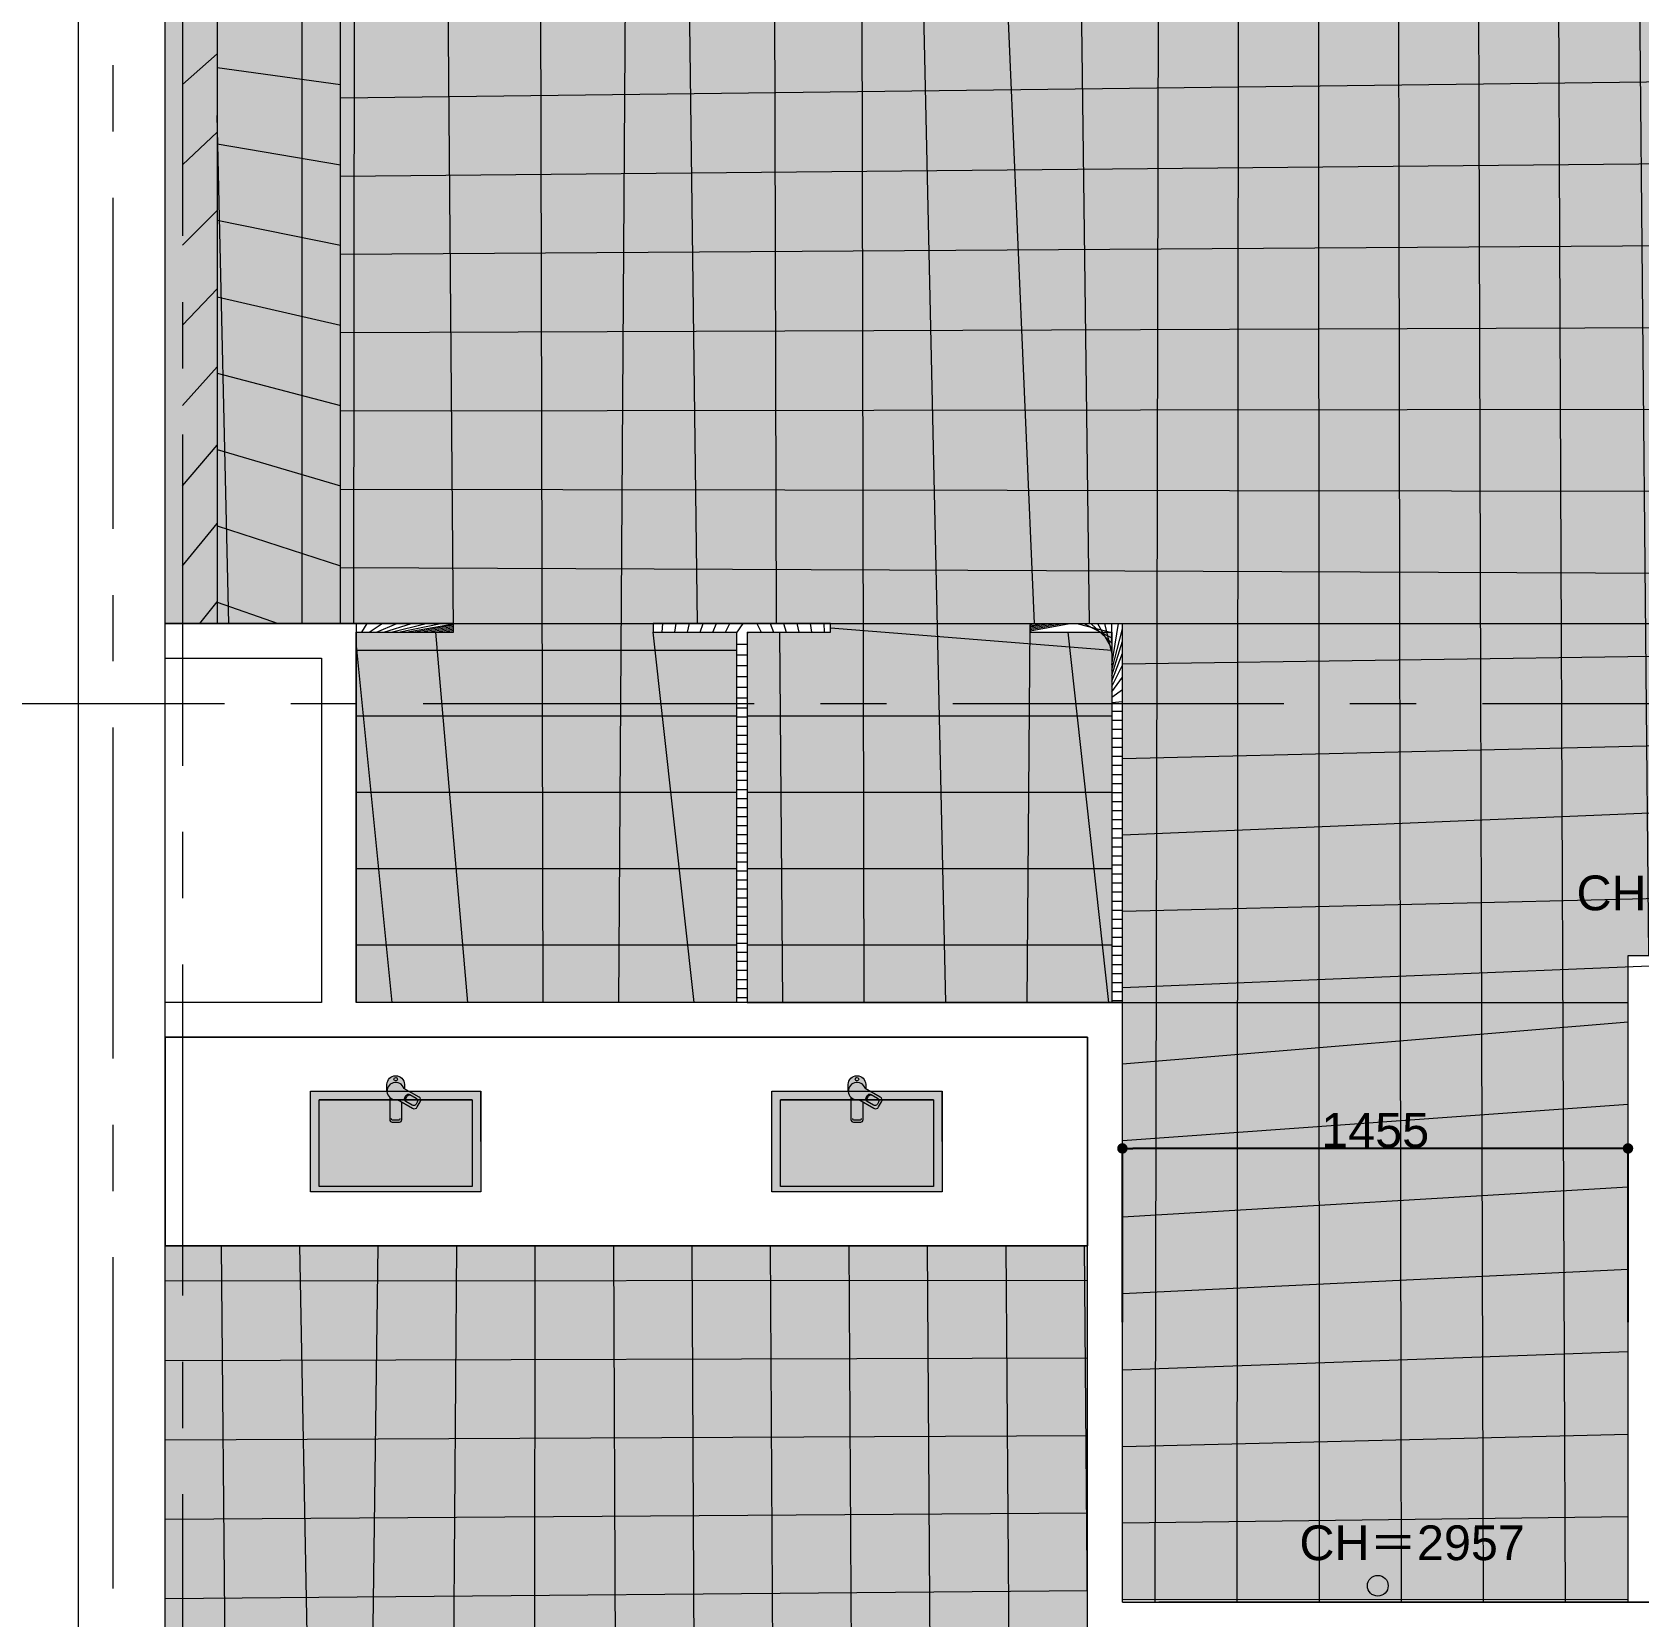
# Model space of a CAD drawing. Header units: millimetres. Extents: x 0 to 1313252738, y -131 to 560100888.
# Drawn here: x 1312562830 to 1312567454, y 560044111 to 560048669 of the extents above; entities that cross this region are included whole.
import ezdxf

# ---------------------------------------------------------------- set-up
doc = ezdxf.new("R2010")
doc.units = ezdxf.units.MM
doc.header["$XCLIPFRAME"] = 2
doc.linetypes.add('CENTERX2', pattern=[101.60000000000001, 63.5, -12.7, 12.7, -12.7])
doc.layers.get('0').update_dxf_attribs({"lineweight": 0})
for name, color, linetype, lineweight in [('0002CH現状', 5, 'Continuous', 0), ('001通り芯', 6, 'CENTERX2', 0), ('002外周躯体', 7, 'Continuous', 13), ('003間仕切り', 7, 'Continuous', 13), ('005床材(石)', 7, 'Continuous', 0), ('006サウナヒータ-', 7, 'Continuous', 0), ('007石材', 7, 'Continuous', 0), ('008衛生陶器', 7, 'Continuous', 0), ('009床', 7, 'Continuous', 5), ('石ベンチ', 7, 'Continuous', 13)]:
    doc.layers.add(name, color=color, linetype=linetype, lineweight=lineweight)
doc.styles.add('onnjuku', font='arial.ttf')
doc.dimstyles.new('onnjuku', dxfattribs={"dimtxt": 100, "dimasz": 30, "dimexe": 1.25, "dimexo": 0.625, "dimtad": 1, "dimdec": 0, "dimtxsty": 'onnjuku', "dimblk": 'DOT', "dimcen": 2.5, "dimadec": 0, "dimazin": 0, "dimtfac": 1, "dimtdec": 0, "dimtmove": 0, "dimatfit": 3, "dimfxl": 500, "dimfxlon": 1, "dimarcsym": 0})
picture_1 = doc.add_image_def('image1.jpg', size_in_pixel=(1200, 1200))
pattern_1 = [(180, (0, 0), (-1.42e-14, -228.6), []), (270, (0, 0), (228.6, -4.26e-14), [])]

# ---------------------------------------------------------------- blocks, each defined once
blk = doc.blocks.new('_Dot')
at = {"color": 0, "linetype": 'ByBlock', "lineweight": -2}
blk.add_line((-0.5, 0), (-1, 0), dxfattribs=at)
at = {"color": 0, "linetype": 'ByBlock', "const_width": 0.5}
blk.add_lwpolyline([(-0.25, 0, 1), (0.25, 0, 1)], format="xyb", close=True, dxfattribs=at)
blk = doc.blocks.new('*D10')
at = {"layer": '0002CH現状', "color": 0, "lineweight": -2, "transparency": 16777216}
for p, q in [((1312565967.575057, 560044958.0207771), (1312565967.575057, 560045459.2707771)), ((1312567392.575057, 560045458.0207771), (1312565997.575057, 560045458.0207771)), ((1312567422.575057, 560044958.0207771), (1312567422.575057, 560045459.2707771))]:
    blk.add_line(p, q, dxfattribs=at)
at = {"layer": 'Defpoints', "color": 0, "transparency": 16777216}
for p in [(1312565967.575057, 560045458.0207771), (1312565967.575057, 560044153.0683593), (1312567422.575057, 560044153.0683593)]:
    blk.add_point(p, dxfattribs=at)
at = {"layer": '0002CH現状', "color": 0, "lineweight": -2, "transparency": 16777216, "xscale": 30, "yscale": 30, "zscale": 30, "rotation": 180}
blk.add_blockref('_Dot', (1312565967.575057, 560045458.0207771), dxfattribs=at)
at = {"layer": '0002CH現状', "color": 0, "lineweight": -2, "transparency": 16777216, "xscale": 30, "yscale": 30, "zscale": 30}
blk.add_blockref('_Dot', (1312567422.575057, 560045458.0207771), dxfattribs=at)
at = {"layer": '0002CH現状', "color": 0, "transparency": 16777216, "insert": (1312566695.075057, 560045509.703076), "char_height": 100, "attachment_point": 5, "style": 'onnjuku'}
blk.add_mtext('1455', dxfattribs=at)

msp = doc.modelspace()

# ---------------------------------------------------------------- hatches: boundary and pattern name
at = {"layer": '0002CH現状', "transparency": 33554687}
h = msp.add_hatch(color=5, dxfattribs=at)
h.dxf.hatch_style = 1
h.paths.add_polyline_path([(1312566672.662075, 560044200.0441508, 1), (1312566732.477029, 560044200.0441508, 1)])
at = {"layer": '003間仕切り', "transparency": 33554556}
h = msp.add_hatch(dxfattribs=at)
h.set_pattern_fill('ANSI31', color=256, scale=6.1, angle=181)
h.set_pattern_definition([(226, (0, 0), (13.93181358305882, -13.45379598986463), [])])
h.paths.add_polyline_path([(1312564042.575057, 560046968.0683594), (1312563762.575057, 560046968.0683594), (1312563762.575057, 560046943.0683594), (1312564042.575057, 560046943.0683594)])
h.paths.add_polyline_path([(1312565127.575057, 560046968.0683594), (1312564617.575057, 560046968.0683594), (1312564617.575057, 560046943.0683594), (1312564857.575057, 560046943.0683594), (1312564857.575057, 560046738.0683594), (1312564887.575057, 560046738.0683594), (1312564887.575057, 560046943.0683594), (1312565127.575057, 560046943.0683594)])
h.paths.add_polyline_path([(1312564887.575057, 560046738.0683594), (1312564857.575057, 560046738.0683594), (1312564857.575057, 560045878.0683593), (1312564887.575057, 560045878.0683593)])
h.paths.add_polyline_path([(1312565967.575057, 560046968.0683594), (1312565702.575057, 560046968.0683594), (1312565702.575057, 560046943.0683594), (1312565937.575057, 560046943.0683594), (1312565937.575057, 560046738.0683594), (1312565967.575057, 560046738.0683594)])
h.paths.add_polyline_path([(1312565967.575057, 560046738.0683594), (1312565937.575057, 560046738.0683594), (1312565937.575057, 560045878.0683593), (1312565967.575057, 560045878.0683593)])
at = {"layer": '005床材(石)', "true_color": 0x4a4a4a, "transparency": 33554597}
h = msp.add_hatch(color=251, dxfattribs=at)
h.dxf.hatch_style = 1
h.paths.add_polyline_path([(1312563362.575057, 560052136.5683644), (1312563262.575057, 560052136.5683644), (1312563262.575057, 560046968.0683594), (1312563362.575057, 560046968.0683594)])
h.paths.add_polyline_path([(1312563262.575057, 560052136.5683644), (1312563212.575057, 560052136.5683644), (1312563212.575057, 560046968.0683594), (1312563262.575057, 560046968.0683594)])
h.paths.add_polyline_path([(1312563717.575056, 560052136.5683644), (1312563362.575057, 560052136.5683644), (1312563362.575057, 560046968.0683594), (1312563717.575056, 560046968.0683594)])
at = {"layer": '005床材(石)', "true_color": 0x939598, "transparency": 33554556}
h = msp.add_hatch(color=252, dxfattribs=at)
h.dxf.hatch_style = 1
h.paths.add_polyline_path([(1312568412.575057, 560048538.0683593), (1312570612.575057, 560048538.0683593), (1312570612.575057, 560049306.5683593), (1312565337.575057, 560049306.5683593), (1312565337.575057, 560052136.5683644), (1312563737.575057, 560052136.5683644), (1312563717.575056, 560052136.5683644), (1312563717.575057, 560046968.0683594), (1312563762.575057, 560046968.0683594), (1312564042.575057, 560046968.0683594), (1312564042.575057, 560046943.0683594), (1312563762.575057, 560046943.0683594), (1312563762.575057, 560046738.0683594), (1312564857.575057, 560046738.0683594), (1312564857.575057, 560046943.0683594), (1312564617.575057, 560046943.0683594), (1312564617.575057, 560046968.0683594), (1312565127.575057, 560046968.0683594), (1312565127.575057, 560046943.0683594), (1312564887.575057, 560046943.0683594), (1312564887.575057, 560046738.0683594), (1312565937.575057, 560046738.0683594), (1312565937.575057, 560046943.0683594), (1312565702.575057, 560046943.0683594), (1312565702.575057, 560046968.0683594), (1312565967.575057, 560046968.0683594), (1312565967.575057, 560046738.0683594), (1312568412.575057, 560046738.0683594), (1312568412.575057, 560046838.0683594), (1312568412.575057, 560046938.0683593)])
h.paths.add_polyline_path([(1312567422.575057, 560046013.0683593), (1312568392.698929, 560046013.2606983), (1312568392.698929, 560046033.278542), (1312568392.575057, 560046618.0683594), (1312568392.575057, 560046638.0683593), (1312568412.575057, 560046638.0683593), (1312568412.575057, 560046738.0683594), (1312565967.575057, 560046738.0683594), (1312565967.575057, 560045878.0683593), (1312565967.575057, 560044153.0683593), (1312567422.575057, 560044153.0683593)])
h.paths.add_polyline_path([(1312565937.575057, 560046738.0683594), (1312564887.575057, 560046738.0683594), (1312564887.575057, 560045878.0683593), (1312565937.575057, 560045878.0683593)])
h.paths.add_polyline_path([(1312564857.575057, 560046738.0683594), (1312563762.575057, 560046738.0683594), (1312563762.575057, 560045878.0683593), (1312564857.575057, 560045878.0683593)])
at = {"layer": '005床材(石)', "true_color": 0xc7c8ca, "transparency": 33554556}
h = msp.add_hatch(color=9, dxfattribs=at)
h.dxf.hatch_style = 1
h.paths.add_polyline_path([(1312570612.575057, 560044053.0683593), (1312568727.575057, 560044053.0683593), (1312568637.575057, 560044053.0683593), (1312565867.575057, 560044053.0683593), (1312565867.575057, 560045178.0683593), (1312563212.575057, 560045178.0683593), (1312563212.575057, 560041853.0683595), (1312563662.575057, 560041853.0683595), (1312563662.575057, 560041803.0683594), (1312564491.575057, 560041803.0683594), (1312567807.575057, 560041803.0683594), (1312568307.575057, 560041803.0683594), (1312568307.575057, 560042853.0683594), (1312568612.575057, 560042853.0683594), (1312568612.575057, 560041353.0683595), (1312569452.575057, 560041353.0683595), (1312569452.575057, 560041188.0683593), (1312570412.575057, 560041188.0683593), (1312570412.575057, 560041753.0683594), (1312570612.575057, 560041753.0683594)])
at = {"layer": '006サウナヒータ-', "transparency": 33554556}
h = msp.add_hatch(dxfattribs=at)
h.set_pattern_fill('ANSI37', color=0, scale=72, angle=135)
h.set_pattern_definition(pattern_1)
h.paths.add_polyline_path([(1312565337.575057, 560052136.5683594), (1312566910.075057, 560052136.5683594), (1312566910.075057, 560052388.0683593), (1312566305.575057, 560052388.0683593), (1312566305.575057, 560052354.5683644), (1312565006.575057, 560052354.5683644), (1312565006.575057, 560052311.5683644), (1312565017.575072, 560052311.5683644), (1312565017.575072, 560052136.5683581), (1312565017.575072, 560052136.568358), (1312565017.575072, 560052311.5683644), (1312564997.575072, 560052311.5683644), (1312564997.575072, 560052136.5683581), (1312564997.575072, 560052136.5683581), (1312564997.575072, 560052311.5683644), (1312564977.575072, 560052311.5683644), (1312564977.575071, 560052136.5683583), (1312564977.575072, 560052136.5683581), (1312564977.575072, 560052311.5683644), (1312564957.575071, 560052311.5683644), (1312564957.575071, 560052136.5683584), (1312564957.575071, 560052136.5683583), (1312564957.575071, 560052311.5683644), (1312564937.575071, 560052311.5683644), (1312564937.575071, 560052136.5683585), (1312564937.575071, 560052136.5683584), (1312564937.575071, 560052311.5683644), (1312564917.575071, 560052311.5683644), (1312564917.575071, 560052136.5683587), (1312564917.575071, 560052136.5683585), (1312564917.575071, 560052311.5683644), (1312564897.575071, 560052311.5683644), (1312564897.57507, 560052136.5683587), (1312564897.575071, 560052136.5683585), (1312564897.575071, 560052311.5683644), (1312564877.57507, 560052311.5683644), (1312564877.57507, 560052136.5683587), (1312564877.57507, 560052136.5683587), (1312564877.57507, 560052311.5683644), (1312564857.57507, 560052311.5683644), (1312564857.57507, 560052136.5683588), (1312564857.57507, 560052136.5683587), (1312564857.57507, 560052311.5683644), (1312564837.57507, 560052311.5683644), (1312564837.57507, 560052136.568359), (1312564837.57507, 560052136.5683588), (1312564837.57507, 560052311.5683644), (1312564817.57507, 560052311.5683644), (1312564817.57507, 560052136.5683591), (1312564817.57507, 560052136.568359), (1312564817.57507, 560052311.5683644), (1312564797.57507, 560052311.5683644), (1312564797.575069, 560052136.5683591), (1312564797.57507, 560052136.5683591), (1312564797.57507, 560052311.5683644), (1312564777.575069, 560052311.5683644), (1312564777.575069, 560052136.5683594), (1312564777.575069, 560052136.5683591), (1312564777.575069, 560052311.5683644), (1312564757.575069, 560052311.5683644), (1312564757.575069, 560052136.5683594), (1312564757.575069, 560052136.5683591), (1312564757.575069, 560052311.5683644), (1312564737.575069, 560052311.5683644), (1312564737.575069, 560052136.5683595), (1312564737.575069, 560052136.5683594), (1312564737.575069, 560052311.5683644), (1312564717.575068, 560052311.5683644), (1312564717.575068, 560052136.5683595), (1312564717.575068, 560052136.5683595), (1312564717.575068, 560052311.5683644), (1312564697.575068, 560052311.5683644), (1312564697.575068, 560052136.5683596), (1312564697.575068, 560052136.5683595), (1312564697.575068, 560052311.5683644), (1312564677.575068, 560052311.5683644), (1312564677.575068, 560052136.5683597), (1312564677.575068, 560052136.5683596), (1312564677.575068, 560052311.5683644), (1312564657.575068, 560052311.5683644), (1312564657.575068, 560052136.5683599), (1312564657.575068, 560052136.5683597), (1312564657.575068, 560052311.5683644), (1312564637.575068, 560052311.5683644), (1312564637.575067, 560052136.5683602), (1312564637.575068, 560052136.5683599), (1312564637.575068, 560052311.5683644), (1312564617.575067, 560052311.5683644), (1312564617.575067, 560052136.5683602), (1312564617.575067, 560052136.5683599), (1312564617.575067, 560052311.5683644), (1312564597.575067, 560052311.5683644), (1312564597.575067, 560052136.5683602), (1312564597.575067, 560052136.5683602), (1312564597.575067, 560052311.5683644), (1312564577.575067, 560052311.5683644), (1312564577.575067, 560052136.5683603), (1312564577.575067, 560052136.5683602), (1312564577.575067, 560052311.5683644), (1312564557.575067, 560052311.5683644), (1312564557.575066, 560052136.5683603), (1312564557.575067, 560052136.5683603), (1312564557.575067, 560052311.5683644), (1312564537.575066, 560052311.5683644), (1312564537.575066, 560052136.5683606), (1312564537.575066, 560052136.5683603), (1312564537.575066, 560052311.5683644), (1312564517.575066, 560052311.5683644), (1312564517.575066, 560052136.5683607), (1312564517.575066, 560052136.5683606), (1312564517.575066, 560052311.5683644), (1312564497.575066, 560052311.5683644), (1312564497.575066, 560052136.5683608), (1312564497.575066, 560052136.5683607), (1312564497.575066, 560052311.5683644), (1312564437.575065, 560052311.5683644), (1312564437.575065, 560052136.568361), (1312564437.575065, 560052136.5683608), (1312564437.575065, 560052311.5683644), (1312564417.575065, 560052311.5683644), (1312564417.575065, 560052136.5683612), (1312564417.575065, 560052136.568361), (1312564417.575065, 560052311.5683644), (1312564397.575065, 560052311.5683644), (1312564397.575064, 560052136.5683613), (1312564397.575065, 560052136.5683612), (1312564397.575065, 560052311.5683644), (1312564377.575064, 560052311.5683644), (1312564377.575064, 560052136.5683613), (1312564377.575064, 560052136.5683613), (1312564377.575064, 560052311.5683644), (1312564357.575064, 560052311.5683644), (1312564357.575064, 560052136.5683615), (1312564357.575064, 560052136.5683613), (1312564357.575064, 560052311.5683644), (1312564337.575064, 560052311.5683644), (1312564337.575064, 560052136.5683616), (1312564337.575064, 560052136.5683615), (1312564337.575064, 560052311.5683644), (1312564317.575064, 560052311.5683644), (1312564317.575064, 560052136.5683616), (1312564317.575064, 560052136.5683615), (1312564317.575064, 560052311.5683644), (1312564297.575063, 560052311.5683644), (1312564297.575063, 560052136.5683618), (1312564297.575063, 560052136.5683616), (1312564297.575063, 560052311.5683644), (1312564277.575063, 560052311.5683644), (1312564277.575063, 560052136.5683619), (1312564277.575063, 560052136.5683618), (1312564277.575063, 560052311.5683644), (1312564257.575063, 560052311.5683644), (1312564257.575063, 560052136.5683619), (1312564257.575063, 560052136.5683619), (1312564257.575063, 560052311.5683644), (1312564237.575063, 560052311.5683644), (1312564237.575063, 560052136.5683621), (1312564237.575063, 560052136.5683619), (1312564237.575063, 560052311.5683644), (1312564217.575063, 560052311.5683644), (1312564217.575062, 560052136.5683622), (1312564217.575063, 560052136.5683621), (1312564217.575063, 560052311.5683644), (1312564197.575062, 560052311.5683644), (1312564197.575062, 560052136.5683624), (1312564197.575062, 560052136.5683622), (1312564197.575062, 560052311.5683644), (1312564177.575062, 560052311.5683644), (1312564177.575062, 560052136.5683624), (1312564177.575062, 560052136.5683622), (1312564177.575062, 560052311.5683644), (1312564157.575062, 560052311.5683644), (1312564157.575062, 560052136.5683625), (1312564157.575062, 560052136.5683624), (1312564157.575062, 560052311.5683644), (1312564137.575062, 560052311.5683644), (1312564137.575061, 560052136.5683626), (1312564137.575062, 560052136.5683625), (1312564137.575062, 560052311.5683644), (1312564117.575061, 560052311.5683644), (1312564117.575061, 560052136.5683627), (1312564117.575061, 560052136.5683626), (1312564117.575061, 560052311.5683644), (1312564097.575061, 560052311.5683644), (1312564097.575061, 560052136.5683628), (1312564097.575061, 560052136.5683627), (1312564097.575061, 560052311.5683644), (1312564077.575061, 560052311.5683644), (1312564077.575061, 560052136.5683628), (1312564077.575061, 560052136.5683628), (1312564077.575061, 560052311.5683644), (1312564057.575061, 560052311.5683644), (1312564057.575061, 560052136.568363), (1312564057.575061, 560052136.5683628), (1312564057.575061, 560052311.5683644), (1312564037.57506, 560052311.5683644), (1312564037.57506, 560052136.568363), (1312564037.57506, 560052136.5683628), (1312564037.57506, 560052311.5683644), (1312564017.57506, 560052311.5683644), (1312564017.57506, 560052136.5683632), (1312564017.57506, 560052136.568363), (1312564017.57506, 560052311.5683644), (1312563997.57506, 560052311.5683644), (1312563997.57506, 560052136.5683633), (1312563997.57506, 560052136.5683632), (1312563997.57506, 560052311.5683644), (1312563977.57506, 560052311.5683644), (1312563977.57506, 560052136.5683634), (1312563977.57506, 560052136.5683633), (1312563977.57506, 560052311.5683644), (1312563957.57506, 560052311.5683644), (1312563957.575059, 560052136.5683634), (1312563957.57506, 560052136.5683634), (1312563957.57506, 560052311.5683644), (1312563937.575059, 560052311.5683644), (1312563937.575059, 560052136.5683637), (1312563937.575059, 560052136.5683634), (1312563937.575059, 560052311.5683644), (1312563917.575059, 560052311.5683644), (1312563917.575059, 560052136.5683637), (1312563917.575059, 560052136.5683637), (1312563917.575059, 560052311.5683644), (1312563897.575059, 560052311.5683644), (1312563897.575058, 560052136.5683637), (1312563897.575059, 560052136.5683637), (1312563897.575059, 560052311.5683644), (1312563877.575058, 560052311.5683644), (1312563877.575058, 560052136.5683639), (1312563877.575058, 560052136.5683637), (1312563877.575058, 560052311.5683644), (1312563857.575058, 560052311.5683644), (1312563857.575058, 560052136.568364), (1312563857.575058, 560052136.5683639), (1312563857.575058, 560052311.5683644), (1312563837.575058, 560052311.5683644), (1312563837.575058, 560052136.5683641), (1312563837.575058, 560052136.568364), (1312563837.575058, 560052311.5683644), (1312563817.575058, 560052311.5683644), (1312563817.575058, 560052136.5683644), (1312563817.575058, 560052136.5683641), (1312563817.575058, 560052311.5683644), (1312563797.575058, 560052311.5683644), (1312563797.575057, 560052136.5683644), (1312563797.575058, 560052136.5683644), (1312563797.575058, 560052311.5683644), (1312563777.575057, 560052311.5683644), (1312563777.575057, 560052136.5683644), (1312563757.575057, 560052136.5683644), (1312563757.575057, 560052311.5683644), (1312563737.575057, 560052311.5683644), (1312563737.575057, 560052136.5683644), (1312563717.575056, 560052136.5683644), (1312563717.575057, 560046968.0683594), (1312563762.575057, 560046968.0683594), (1312564042.575057, 560046968.0683594), (1312564042.575057, 560046943.0683594), (1312563762.575057, 560046943.0683594), (1312563762.575057, 560046738.0683594), (1312564857.575057, 560046738.0683594), (1312564857.575057, 560046943.0683594), (1312564617.575057, 560046943.0683594), (1312564617.575057, 560046968.0683594), (1312565127.575057, 560046968.0683594), (1312565127.575057, 560046943.0683594), (1312564887.575057, 560046943.0683594), (1312564887.575057, 560046738.0683594), (1312565937.575057, 560046738.0683594), (1312565937.575057, 560046943.0683594), (1312565702.575057, 560046943.0683594), (1312565702.575057, 560046968.0683594), (1312565967.575057, 560046968.0683594), (1312565967.575057, 560046738.0683594), (1312568412.575057, 560046738.0683594), (1312568412.575057, 560046838.0683594), (1312568412.575057, 560046938.0683593), (1312568412.575057, 560048538.0683593), (1312570612.575057, 560048538.0683593), (1312570612.575057, 560049306.5683593), (1312565337.575057, 560049306.5683593)])
h.paths.add_polyline_path([(1312568392.698929, 560046033.278542), (1312568392.575057, 560046618.0683594), (1312568392.575057, 560046638.0683593), (1312568412.575057, 560046638.0683593), (1312568412.575057, 560046738.0683594), (1312565967.575057, 560046738.0683594), (1312565967.575057, 560045878.0683593), (1312565967.575057, 560044153.0683593), (1312567422.575057, 560044153.0683593), (1312567422.575057, 560046013.0683593), (1312568392.698929, 560046013.2606983)])
h.paths.add_polyline_path([(1312565937.575057, 560046738.0683594), (1312564887.575057, 560046738.0683594), (1312564887.575057, 560045878.0683593), (1312565937.575057, 560045878.0683593)])
h.paths.add_polyline_path([(1312564857.575057, 560046738.0683594), (1312563762.575057, 560046738.0683594), (1312563762.575057, 560045878.0683593), (1312564857.575057, 560045878.0683593)])
h = msp.add_hatch(dxfattribs=at)
h.set_pattern_fill('ANSI37', color=0, scale=72, angle=135)
h.set_pattern_definition(pattern_1)
h.paths.add_polyline_path([(1312565867.575057, 560045178.0683593), (1312563212.575057, 560045178.0683593), (1312563212.575057, 560041853.0683595), (1312563662.575057, 560041853.0683595), (1312563662.575057, 560041803.0683594), (1312564491.575057, 560041803.0683594), (1312567807.575057, 560041803.0683594), (1312568307.575057, 560041803.0683594), (1312568307.575057, 560042853.0683594), (1312568612.575057, 560042853.0683594), (1312568612.575057, 560041353.0683595), (1312569452.575057, 560041353.0683595), (1312569452.575057, 560041188.0683593), (1312570412.575057, 560041188.0683593), (1312570412.575057, 560041753.0683594), (1312570612.575057, 560041753.0683594), (1312570612.575057, 560044053.0683593), (1312568727.575057, 560044053.0683593), (1312568637.575057, 560044053.0683593), (1312565867.575057, 560044053.0683593)])
at = {"layer": '008衛生陶器'}
h = msp.add_hatch(color=256, dxfattribs=at)
h.dxf.hatch_style = 1
h.paths.add_polyline_path([(1312563859.057326, 560045597.9796287), (1312563656.314406, 560045597.9796287), (1312563656.314406, 560045347.9796287), (1312564096.314406, 560045347.9796287), (1312564096.314406, 560045597.9796287), (1312563948.4205, 560045597.9796287, -0.1550729069515483), (1312563947.122852, 560045592.0630052), (1312563938.493211, 560045577.1160277, -0.4142135648326373), (1312563924.832957, 560045573.4557736), (1312563894.057326, 560045591.2240921), (1312563894.057326, 560045540.8186983, -0.4142135623730958), (1312563887.057326, 560045533.8186983), (1312563866.057326, 560045533.8186983, -0.4142135623730951), (1312563859.057326, 560045540.8186983)], flags=0)
h.paths.add_polyline_path([(1312563851.314406, 560045622.9790847), (1312563851.314406, 560045622.9796288), (1312563631.314406, 560045622.9796288), (1312563631.314406, 560045332.9796287), (1312564121.314406, 560045332.9796287), (1312564121.314406, 560045622.9796288), (1312563913.573689, 560045622.9796288), (1312563943.462598, 560045605.7232591, -0.2434998529817749), (1312563948.4205, 560045597.9796287), (1312564096.314406, 560045597.9796287), (1312564096.314406, 560045347.9796287), (1312563656.314406, 560045347.9796287), (1312563656.314406, 560045597.9796287), (1312563859.057326, 560045597.9796287), (1312563859.057326, 560045604.8911464, -0.2050259976580694)], flags=17)
h.paths.add_polyline_path([(1312563894.057326, 560045591.2240921), (1312563882.356394, 560045597.9796287), (1312563859.057326, 560045597.9796287), (1312563859.057326, 560045540.8186983, 0.4142135623730951), (1312563866.057326, 560045533.8186983), (1312563887.057326, 560045533.8186983, 0.4142135623730951), (1312563894.057326, 560045540.8186983)], flags=0)
h.paths.add_polyline_path([(1312563851.314406, 560045622.9796288, 0.476038314882645), (1312563881.437464, 560045598.5101728), (1312563882.356394, 560045597.9796287), (1312563882.356394, 560045597.9796287), (1312563901.516633, 560045597.9796287, -0.1882625669440174), (1312563902.394316, 560045603.731237), (1312563906.023958, 560045610.0179603, -0.4142135594913529), (1312563916.952161, 560045612.9461635), (1312563935.632471, 560045602.1610812, -0.1759637925065705), (1312563939.14615, 560045597.9796287), (1312563948.4205, 560045597.9796287, 0.2434998529817749), (1312563943.462598, 560045605.7232591), (1312563913.573689, 560045622.9796288)], flags=0)
h.paths.add_polyline_path([(1312563851.314406, 560045622.9796288), (1312563913.573689, 560045622.9796288), (1312563900.067106, 560045630.7776583, 0.8527606071672857)])
h.paths.add_polyline_path([(1312563851.314406, 560045642.1211505), (1312563851.314406, 560045622.9790847, -0.8527700033611896), (1312563900.067106, 560045630.7776583), (1312563901.314406, 560045630.0575291), (1312563901.314406, 560045642.1211505, 1)])
h.paths.add_polyline_path([(1312563871.314406, 560045657.1211505, -1), (1312563881.314406, 560045657.1211505, -1)], flags=16)
h.paths.add_polyline_path([(1312563871.314406, 560045657.1211505, 1), (1312563881.314406, 560045657.1211505, 1)], flags=0)
h.paths.add_polyline_path([(1312563859.057326, 560045604.8911464, -0.2050259976514249), (1312563851.314406, 560045622.9790847), (1312563851.314406, 560045622.9796288), (1312563631.314406, 560045622.9796288), (1312563631.314406, 560045332.9796287), (1312564121.314406, 560045332.9796287), (1312564121.314406, 560045622.9796288), (1312563913.573689, 560045622.9796288), (1312563943.462598, 560045605.7232591, -0.2434998529817749), (1312563948.4205, 560045597.9796287), (1312563948.4205, 560045597.9796287), (1312564096.314406, 560045597.9796287), (1312564096.314406, 560045347.9796287), (1312563656.314406, 560045347.9796287), (1312563656.314406, 560045597.9796287), (1312563859.057326, 560045597.9796287)], flags=17)
h.paths.add_polyline_path([(1312563859.057326, 560045604.8911464), (1312563859.057326, 560045597.9796287), (1312563876.314406, 560045597.9796287, -0.1928073641222115)], flags=0)
h.paths.add_polyline_path([(1312563851.314406, 560045622.9796288, 0.476038314882645), (1312563881.437464, 560045598.5101728), (1312563882.356394, 560045597.9796287), (1312563901.516633, 560045597.9796287), (1312563948.4205, 560045597.9796287, 0.2434998529817749), (1312563943.462598, 560045605.7232591), (1312563913.573689, 560045622.9796288)], flags=0)
at = {"layer": '008衛生陶器', "true_color": 0xffffff}
h = msp.add_hatch(color=7, dxfattribs=at)
h.dxf.hatch_style = 1
h.paths.add_polyline_path([(1312563894.057326, 560045591.2240921), (1312563882.356394, 560045597.9796287), (1312563859.057326, 560045597.9796287), (1312563859.057326, 560045540.8186983, 0.4142135623730951), (1312563866.057326, 560045533.8186983), (1312563887.057326, 560045533.8186983, 0.4142135623730951), (1312563894.057326, 560045540.8186983)], flags=16)
h.paths.add_polyline_path([(1312563859.057326, 560045540.8186983), (1312563859.057326, 560045597.9796287), (1312563656.314406, 560045597.9796287), (1312563656.314406, 560045347.9796287), (1312564096.314406, 560045347.9796287), (1312564096.314406, 560045597.9796287), (1312563948.4205, 560045597.9796287, -0.155072906951548), (1312563947.122852, 560045592.0630052), (1312563938.493211, 560045577.1160277, -0.4142135648326374), (1312563924.832957, 560045573.4557736), (1312563894.057326, 560045591.2240921), (1312563894.057326, 560045540.8186983, -0.4142135623730951), (1312563887.057326, 560045533.8186983), (1312563866.057326, 560045533.8186983, -0.414213562373095)], flags=17)
h.paths.add_polyline_path([(1312563851.314406, 560045622.9790847), (1312563851.314406, 560045622.9796288), (1312563631.314406, 560045622.9796288), (1312563631.314406, 560045332.9796287), (1312564121.314406, 560045332.9796287), (1312564121.314406, 560045622.9796288), (1312563913.573689, 560045622.9796288), (1312563943.462598, 560045605.7232591, -0.2434998529817745), (1312563948.4205, 560045597.9796287), (1312564096.314406, 560045597.9796287), (1312564096.314406, 560045347.9796287), (1312563656.314406, 560045347.9796287), (1312563656.314406, 560045597.9796287), (1312563859.057326, 560045597.9796287), (1312563859.057326, 560045604.8911464, -0.2050259976527539)])
h.paths.add_polyline_path([(1312563859.057326, 560045604.8911464), (1312563859.057326, 560045597.9796287), (1312563876.314406, 560045597.9796287, -0.1928073641222115)], flags=16)
h.paths.add_polyline_path([(1312563913.573689, 560045622.9796288), (1312563913.573689, 560045622.9796288), (1312563851.314406, 560045622.9796288, 0.4760383148826448), (1312563881.437464, 560045598.5101728), (1312563882.356394, 560045597.9796287), (1312563948.4205, 560045597.9796287, 0.2434998529817744), (1312563943.462598, 560045605.7232591)], flags=17)
h.paths.add_polyline_path([(1312563938.560674, 560045591.2328779, 0.222064265694286), (1312563939.14615, 560045597.9796287), (1312563904.314472, 560045597.9796287, 0.2671655454221206), (1312563908.315148, 560045591.0752387), (1312563924.00283, 560045582.0179513, 0.4142135594913531), (1312563934.931033, 560045584.9461544)], flags=0)
h.paths.add_polyline_path([(1312563947.122852, 560045592.0630052, 0.1550729069515513), (1312563948.4205, 560045597.9796287), (1312563882.356394, 560045597.9796287), (1312563924.832957, 560045573.4557736, 0.414213564832637), (1312563938.493211, 560045577.1160277)], flags=16)
h.paths.add_polyline_path([(1312563881.437464, 560045598.5101728, -0.0516419205090461), (1312563876.314406, 560045597.9796287), (1312563882.356394, 560045597.9796287)], flags=16)
h.paths.add_polyline_path([(1312563871.314406, 560045657.1211505, 1), (1312563881.314406, 560045657.1211505, 1)])
at = {"layer": '008衛生陶器'}
h = msp.add_hatch(color=256, dxfattribs=at)
h.dxf.hatch_style = 1
h.paths.add_polyline_path([(1312565186.557326, 560045597.9796286), (1312564983.814406, 560045597.9796286), (1312564983.814406, 560045347.9796287), (1312565423.814406, 560045347.9796287), (1312565423.814406, 560045597.9796286), (1312565275.9205, 560045597.9796286, -0.1550729069515483), (1312565274.622852, 560045592.063005), (1312565265.993211, 560045577.1160276, -0.4142135648326373), (1312565252.332957, 560045573.4557734), (1312565221.557326, 560045591.224092), (1312565221.557326, 560045540.8186983, -0.4142135623730958), (1312565214.557326, 560045533.8186982), (1312565193.557327, 560045533.8186982, -0.4142135623730951), (1312565186.557326, 560045540.8186983)], flags=0)
h.paths.add_polyline_path([(1312565178.814406, 560045622.9790846), (1312565178.814406, 560045622.9796287), (1312564958.814406, 560045622.9796287), (1312564958.814406, 560045332.9796287), (1312565448.814406, 560045332.9796287), (1312565448.814406, 560045622.9796287), (1312565241.073689, 560045622.9796287), (1312565270.962598, 560045605.7232589, -0.2434998529817749), (1312565275.9205, 560045597.9796286), (1312565423.814406, 560045597.9796286), (1312565423.814406, 560045347.9796287), (1312564983.814406, 560045347.9796287), (1312564983.814406, 560045597.9796286), (1312565186.557326, 560045597.9796286), (1312565186.557326, 560045604.8911462, -0.2050259976580694)], flags=17)
h.paths.add_polyline_path([(1312565221.557326, 560045591.224092), (1312565209.856394, 560045597.9796286), (1312565186.557326, 560045597.9796286), (1312565186.557326, 560045540.8186983, 0.4142135623730951), (1312565193.557327, 560045533.8186982), (1312565214.557326, 560045533.8186982, 0.4142135623730951), (1312565221.557326, 560045540.8186983)], flags=0)
h.paths.add_polyline_path([(1312565178.814406, 560045622.9796287, 0.476038314882645), (1312565208.937464, 560045598.5101726), (1312565209.856394, 560045597.9796286), (1312565209.856394, 560045597.9796286), (1312565229.016632, 560045597.9796286, -0.1882625669440174), (1312565229.894316, 560045603.7312369), (1312565233.523957, 560045610.0179603, -0.4142135594913529), (1312565244.452161, 560045612.9461634), (1312565263.132471, 560045602.1610812, -0.1759637925065705), (1312565266.64615, 560045597.9796286), (1312565275.9205, 560045597.9796286, 0.2434998529817749), (1312565270.962598, 560045605.7232589), (1312565241.073689, 560045622.9796287)], flags=0)
h.paths.add_polyline_path([(1312565178.814406, 560045622.9796287), (1312565241.073689, 560045622.9796287), (1312565227.567106, 560045630.7776582, 0.8527606071672857)])
h.paths.add_polyline_path([(1312565178.814406, 560045642.1211505), (1312565178.814406, 560045622.9790846, -0.8527700033611896), (1312565227.567106, 560045630.7776582), (1312565228.814406, 560045630.0575289), (1312565228.814406, 560045642.1211505, 1)])
h.paths.add_polyline_path([(1312565198.814406, 560045657.1211505, -1), (1312565208.814406, 560045657.1211505, -1)], flags=16)
h.paths.add_polyline_path([(1312565198.814406, 560045657.1211505, 1), (1312565208.814406, 560045657.1211505, 1)], flags=0)
h.paths.add_polyline_path([(1312565186.557326, 560045604.8911462, -0.2050259976514249), (1312565178.814406, 560045622.9790846), (1312565178.814406, 560045622.9796287), (1312564958.814406, 560045622.9796287), (1312564958.814406, 560045332.9796287), (1312565448.814406, 560045332.9796287), (1312565448.814406, 560045622.9796287), (1312565241.073689, 560045622.9796287), (1312565270.962598, 560045605.7232589, -0.2434998529817749), (1312565275.9205, 560045597.9796286), (1312565275.9205, 560045597.9796286), (1312565423.814406, 560045597.9796286), (1312565423.814406, 560045347.9796287), (1312564983.814406, 560045347.9796287), (1312564983.814406, 560045597.9796286), (1312565186.557326, 560045597.9796286)], flags=17)
h.paths.add_polyline_path([(1312565186.557326, 560045604.8911462), (1312565186.557326, 560045597.9796286), (1312565203.814406, 560045597.9796286, -0.1928073641222115)], flags=0)
h.paths.add_polyline_path([(1312565178.814406, 560045622.9796287, 0.476038314882645), (1312565208.937464, 560045598.5101726), (1312565209.856394, 560045597.9796286), (1312565229.016632, 560045597.9796286), (1312565275.9205, 560045597.9796286, 0.2434998529817749), (1312565270.962598, 560045605.7232589), (1312565241.073689, 560045622.9796287)], flags=0)
at = {"layer": '008衛生陶器', "true_color": 0xffffff}
h = msp.add_hatch(color=7, dxfattribs=at)
h.dxf.hatch_style = 1
h.paths.add_polyline_path([(1312565221.557326, 560045591.224092), (1312565209.856394, 560045597.9796286), (1312565186.557326, 560045597.9796286), (1312565186.557326, 560045540.8186983, 0.4142135623730951), (1312565193.557327, 560045533.8186982), (1312565214.557326, 560045533.8186982, 0.4142135623730951), (1312565221.557326, 560045540.8186983)], flags=16)
h.paths.add_polyline_path([(1312565186.557326, 560045540.8186983), (1312565186.557326, 560045597.9796286), (1312564983.814406, 560045597.9796286), (1312564983.814406, 560045347.9796287), (1312565423.814406, 560045347.9796287), (1312565423.814406, 560045597.9796286), (1312565275.9205, 560045597.9796286, -0.155072906951548), (1312565274.622852, 560045592.063005), (1312565265.993211, 560045577.1160276, -0.4142135648326374), (1312565252.332957, 560045573.4557734), (1312565221.557326, 560045591.224092), (1312565221.557326, 560045540.8186983, -0.4142135623730951), (1312565214.557326, 560045533.8186982), (1312565193.557327, 560045533.8186982, -0.414213562373095)], flags=17)
h.paths.add_polyline_path([(1312565178.814406, 560045622.9790846), (1312565178.814406, 560045622.9796287), (1312564958.814406, 560045622.9796287), (1312564958.814406, 560045332.9796287), (1312565448.814406, 560045332.9796287), (1312565448.814406, 560045622.9796287), (1312565241.073689, 560045622.9796287), (1312565270.962598, 560045605.7232589, -0.2434998529817745), (1312565275.9205, 560045597.9796286), (1312565423.814406, 560045597.9796286), (1312565423.814406, 560045347.9796287), (1312564983.814406, 560045347.9796287), (1312564983.814406, 560045597.9796286), (1312565186.557326, 560045597.9796286), (1312565186.557326, 560045604.8911462, -0.2050259976527539)])
h.paths.add_polyline_path([(1312565186.557326, 560045604.8911462), (1312565186.557326, 560045597.9796286), (1312565203.814406, 560045597.9796286, -0.1928073641222115)], flags=16)
h.paths.add_polyline_path([(1312565241.073689, 560045622.9796287), (1312565241.073689, 560045622.9796287), (1312565178.814406, 560045622.9796287, 0.4760383148826448), (1312565208.937464, 560045598.5101726), (1312565209.856394, 560045597.9796286), (1312565275.9205, 560045597.9796286, 0.2434998529817744), (1312565270.962598, 560045605.7232589)], flags=17)
h.paths.add_polyline_path([(1312565266.060675, 560045591.2328777, 0.222064265694286), (1312565266.64615, 560045597.9796286), (1312565231.814472, 560045597.9796286, 0.2671655454221206), (1312565235.815148, 560045591.0752385), (1312565251.50283, 560045582.0179511, 0.4142135594913531), (1312565262.431033, 560045584.9461544)], flags=0)
h.paths.add_polyline_path([(1312565274.622852, 560045592.063005, 0.1550729069515513), (1312565275.9205, 560045597.9796286), (1312565209.856394, 560045597.9796286), (1312565252.332957, 560045573.4557734, 0.414213564832637), (1312565265.993211, 560045577.1160276)], flags=16)
h.paths.add_polyline_path([(1312565208.937464, 560045598.5101726, -0.0516419205090461), (1312565203.814406, 560045597.9796286), (1312565209.856394, 560045597.9796286)], flags=16)
h.paths.add_polyline_path([(1312565198.814406, 560045657.1211505, 1), (1312565208.814406, 560045657.1211505, 1)])
at = {"layer": '石ベンチ', "true_color": 0x636466}
h = msp.add_hatch(dxfattribs=at)
h.set_pattern_fill('ANSI37', color=251, scale=72, angle=135)
h.set_pattern_definition(pattern_1)
h.paths.add_polyline_path([(1312563717.575056, 560052136.5683646), (1312563362.575057, 560052136.5683646), (1312563362.575057, 560046968.0683594), (1312563717.575057, 560046968.0683594)])
h.paths.add_polyline_path([(1312563362.575057, 560052136.5683644), (1312563262.575058, 560052136.5683644), (1312563262.575057, 560046968.0683594), (1312563362.575057, 560046968.0683594)])

# ---------------------------------------------------------------- linework, layer by layer
at = {"layer": '0002CH現状'}
msp.add_line((1312563762.575057, 560046968.0683594), (1312568412.575057, 560046968.0683594), dxfattribs=at)
msp.add_circle((1312566702.569552, 560044200.0441508), 29.90747730745687, dxfattribs=at)
at = {"layer": '001通り芯', "ltscale": 15}
for p, q in [((1312563262.575057, 560064275.2649243), (1312563262.575057, 560041353.0683595)), ((1312563062.575057, 560060384.8523457), (1312563062.575057, 560027783.5094905)), ((1312554811.471233, 560046738.0683594), (1312588165.024951, 560046738.0683594))]:
    msp.add_line(p, q, dxfattribs=at)
at = {"layer": '002外周躯体'}
for p, q in [((1312562962.575057, 560057788.0683593), (1312562962.575057, 560041153.0683594)), ((1312563212.575057, 560041853.0683596), (1312563212.575057, 560052136.5683644)), ((1312563262.575057, 560046968.0683594), (1312563212.575057, 560046968.0683594))]:
    msp.add_line(p, q, dxfattribs=at)
at = {"layer": '003間仕切り'}
for p, q in [((1312563212.575057, 560046968.0683594), (1312563762.575057, 560046968.0683594)), ((1312564042.575057, 560046968.0683594), (1312563262.575057, 560046968.0683594)), ((1312563762.575057, 560046968.0683594), (1312563762.575057, 560045878.0683593)), ((1312563762.575057, 560045878.0683593), (1312563762.575057, 560046943.0683594)), ((1312563762.575057, 560046943.0683594), (1312564042.575057, 560046943.0683594)), ((1312564042.575057, 560046943.0683594), (1312564042.575057, 560046968.0683594)), ((1312565127.575057, 560046968.0683594), (1312564617.575057, 560046968.0683594)), ((1312564617.575057, 560046968.0683594), (1312564617.575057, 560046943.0683594)), ((1312564617.575057, 560046943.0683594), (1312564857.575057, 560046943.0683594)), ((1312564857.575057, 560046943.0683594), (1312564857.575057, 560045878.0683593)), ((1312564887.575057, 560046943.0683594), (1312564887.575057, 560045878.0683593)), ((1312564887.575057, 560046943.0683594), (1312565127.575057, 560046943.0683594)), ((1312565127.575057, 560046943.0683594), (1312565127.575057, 560046968.0683594)), ((1312565702.575057, 560046968.0683594), (1312565967.575057, 560046968.0683594)), ((1312565702.575057, 560046968.0683594), (1312565702.575057, 560046943.0683594)), ((1312565702.575057, 560046943.0683594), (1312565937.575057, 560046943.0683594)), ((1312565937.575057, 560046943.0683594), (1312565937.575057, 560045878.0683593)), ((1312565967.575057, 560045878.0683593), (1312565967.575057, 560046968.0683594)), ((1312563212.575057, 560046868.0683594), (1312563662.575057, 560046868.0683594)), ((1312563662.575057, 560046868.0683594), (1312563662.575057, 560045878.0683593)), ((1312567422.575057, 560046013.0683593), (1312568717.8098, 560046013.3251556)), ((1312567422.575057, 560044153.0683593), (1312567422.575057, 560046013.0683593)), ((1312567422.575057, 560044153.0683593), (1312567422.575057, 560046013.0683591)), ((1312563662.575057, 560045878.0683593), (1312563212.575057, 560045878.0683593)), ((1312565967.575057, 560045878.0683593), (1312563762.575057, 560045878.0683593)), ((1312564887.575057, 560045878.0683593), (1312565967.575057, 560045878.0683593)), ((1312565967.575057, 560044153.0683593), (1312565967.575057, 560045878.0683593)), ((1312565867.575057, 560045778.0683593), (1312563212.575057, 560045778.0683593)), ((1312563212.575057, 560045778.0683593), (1312565867.575057, 560045778.0683593)), ((1312563212.575057, 560045778.0683593), (1312563212.575057, 560045178.0683593)), ((1312565867.575057, 560044053.0683593), (1312565867.575057, 560045778.0683593)), ((1312563212.575057, 560045178.0683593), (1312565867.575057, 560045178.0683593)), ((1312565967.575057, 560044153.0683593), (1312567627.575057, 560044153.0683593)), ((1312565967.575057, 560044153.0683593), (1312567422.575057, 560044153.0683593)), ((1312568637.575057, 560044153.0683593), (1312566072.575057, 560044153.0683593))]:
    msp.add_line(p, q, dxfattribs=at)
at = {"layer": '005床材(石)'}
for points in [[(1312563212.575057, 560052136.5683644), (1312563362.575057, 560052136.5683644), (1312563362.575057, 560046968.0683594), (1312563212.575057, 560046968.0683594)], [(1312563362.575057, 560046968.0683594), (1312563717.575056, 560046968.0683594), (1312563717.575056, 560052136.5683644), (1312563362.575057, 560052136.5683644)]]:
    msp.add_lwpolyline(points, close=True, dxfattribs=at)
at = {"layer": '007石材'}
for q in [(1312563212.575057, 560045778.0683594), (1312565867.575057, 560045778.0683593)]:
    msp.add_line((1312564540.075057, 560045778.0683593), q, dxfattribs=at)
msp.add_lwpolyline([(1312563212.575057, 560045778.0683593), (1312565867.575057, 560045778.0683593), (1312565867.575057, 560045178.0683593), (1312563212.575057, 560045178.0683593)], close=True, dxfattribs=at)
at = {"layer": '007石材', "transparency": 33554559}
msp.add_lwpolyline([(1312563212.575057, 560045778.0683593), (1312565867.575057, 560045778.0683593), (1312565867.575057, 560045178.0683593), (1312563212.575057, 560045178.0683593)], close=True, dxfattribs=at)
at = {"layer": '008衛生陶器', "color": 250, "lineweight": 0}
for p, q in [((1312563631.325057, 560045478.0683594), (1312563631.325057, 560045623.0683593)), ((1312563631.325057, 560045623.0683593), (1312564121.325057, 560045623.0683593)), ((1312563656.325057, 560045598.0683594), (1312564096.325057, 560045598.0683594)), ((1312563656.325057, 560045478.0683594), (1312563656.325057, 560045598.0683594)), ((1312564096.325057, 560045598.0683594), (1312563656.325057, 560045598.0683594)), ((1312564096.325057, 560045598.0683594), (1312564096.325057, 560045348.0683594)), ((1312564121.325057, 560045478.0683594), (1312564121.325057, 560045623.0683593)), ((1312564121.325057, 560045623.0683593), (1312564121.325057, 560045333.0683594)), ((1312564958.825057, 560045478.0683591), (1312564958.825057, 560045623.0683591)), ((1312564958.825057, 560045623.0683591), (1312565448.825057, 560045623.0683591)), ((1312564983.825057, 560045478.0683591), (1312564983.825057, 560045598.0683591)), ((1312564983.825057, 560045598.0683591), (1312565423.825057, 560045598.0683591)), ((1312565423.825057, 560045598.0683591), (1312564983.825057, 560045598.0683591)), ((1312565423.825057, 560045598.0683591), (1312565423.825057, 560045348.0683591)), ((1312565448.825057, 560045478.0683591), (1312565448.825057, 560045623.0683591)), ((1312565448.825057, 560045623.0683591), (1312565448.825057, 560045333.0683591)), ((1312563631.325057, 560045333.0683594), (1312563631.325057, 560045478.0683594)), ((1312563656.325057, 560045348.0683594), (1312563656.325057, 560045478.0683594)), ((1312564958.825057, 560045333.0683591), (1312564958.825057, 560045478.0683591)), ((1312564983.825057, 560045348.0683591), (1312564983.825057, 560045478.0683591)), ((1312564121.325057, 560045333.0683594), (1312563631.325057, 560045333.0683594)), ((1312564096.325057, 560045348.0683594), (1312563656.325057, 560045348.0683594)), ((1312565448.825057, 560045333.0683591), (1312564958.825057, 560045333.0683591)), ((1312565423.825057, 560045348.0683591), (1312564983.825057, 560045348.0683591))]:
    msp.add_line(p, q, dxfattribs=at)
for points in [[(1312563851.325057, 560045623.0683593), (1312563851.325057, 560045642.2098812, -0.9999999999999998), (1312563901.325057, 560045642.2098812), (1312563901.325057, 560045630.1462597)], [(1312565178.825057, 560045623.0683591), (1312565178.825057, 560045642.209881, -0.9999999999999998), (1312565228.825057, 560045642.209881), (1312565228.825057, 560045630.1462594)], [(1312563859.067977, 560045604.9798769), (1312563859.067977, 560045540.907429, 0.4142135623730678), (1312563866.067977, 560045533.9074289), (1312563887.067977, 560045533.9074289, 0.4142135623730951), (1312563894.067977, 560045540.907429), (1312563894.067977, 560045591.3128227)], [(1312563908.325085, 560045591.1643809, -0.4142135623730466), (1312563905.396882, 560045602.0925841), (1312563909.026524, 560045608.3793076, -0.4142135623731188), (1312563919.954727, 560045611.3075109)], [(1312565186.567977, 560045604.9798769), (1312565186.567977, 560045540.9074289, 0.4142135623730678), (1312565193.567977, 560045533.9074289), (1312565214.567977, 560045533.9074289, 0.4142135623730951), (1312565221.567977, 560045540.9074289), (1312565221.567977, 560045591.3128225)], [(1312565235.825086, 560045591.1643809, -0.4142135623730466), (1312565232.896882, 560045602.0925841), (1312565236.526524, 560045608.3793075, -0.4142135623731188), (1312565247.454727, 560045611.3075106)], [(1312563863.65589, 560045544.4224097), (1312563863.65589, 560045543.4953419, 0.4142135623730951), (1312563866.65589, 560045540.4953419), (1312563886.480064, 560045540.4953419, 0.4142135623730951), (1312563889.480064, 560045543.4953419), (1312563889.480064, 560045544.4224097)], [(1312565191.15589, 560045544.4224097), (1312565191.15589, 560045543.4953417, 0.4142135623730951), (1312565194.15589, 560045540.4953417), (1312565213.980064, 560045540.4953417, 0.4142135623730951), (1312565216.980064, 560045543.4953417), (1312565216.980064, 560045544.4224097)]]:
    msp.add_lwpolyline(points, format="xyb", dxfattribs=at)
for points in [[(1312563881.448115, 560045598.5989034), (1312563924.843608, 560045573.544504, 0.4142135623730373), (1312563938.503862, 560045577.204758), (1312563947.133503, 560045592.1517357, 0.4142135623731504), (1312563943.473249, 560045605.8119897), (1312563900.077756, 560045630.8663889, 2.236834594188034)], [(1312565208.948115, 560045598.5989032), (1312565252.343607, 560045573.544504, 0.4142135623730373), (1312565266.003862, 560045577.204758), (1312565274.633503, 560045592.1517355, 0.4142135623731504), (1312565270.973249, 560045605.8119894), (1312565227.577757, 560045630.8663887, 2.236834594188034)], [(1312563935.643122, 560045602.2498118, -0.4142135623731188), (1312563938.571325, 560045591.3216085), (1312563934.941684, 560045585.0348852, -0.4142135623730466), (1312563924.01348, 560045582.1066818), (1312563905.33317, 560045592.8917642, -0.4142135623730466), (1312563902.404967, 560045603.8199674), (1312563906.034608, 560045610.1066908, -0.4142135623731188), (1312563916.962811, 560045613.034894)], [(1312565263.143122, 560045602.2498116, -0.4142135623731188), (1312565266.071325, 560045591.3216084), (1312565262.441684, 560045585.0348849, -0.4142135623730466), (1312565251.51348, 560045582.1066818), (1312565232.83317, 560045592.8917642, -0.4142135623730466), (1312565229.904967, 560045603.8199673), (1312565233.534608, 560045610.1066908, -0.4142135623731188), (1312565244.462811, 560045613.0348939)]]:
    msp.add_lwpolyline(points, format="xyb", close=True, dxfattribs=at)
for points in [[(1312563631.325057, 560045623.0683593), (1312564121.325057, 560045623.0683593), (1312564121.325057, 560045333.0683594), (1312563631.325057, 560045333.0683594)], [(1312563631.325057, 560045623.0683593), (1312564121.325057, 560045623.0683593), (1312564121.325057, 560045333.0683594), (1312563631.325057, 560045333.0683594)], [(1312563656.325057, 560045598.0683594), (1312564096.325057, 560045598.0683594), (1312564096.325057, 560045348.0683594), (1312563656.325057, 560045348.0683594)], [(1312563656.325057, 560045598.0683594), (1312564096.325057, 560045598.0683594), (1312564096.325057, 560045348.0683594), (1312563656.325057, 560045348.0683594)], [(1312564958.825057, 560045623.0683591), (1312565448.825057, 560045623.0683591), (1312565448.825057, 560045333.0683591), (1312564958.825057, 560045333.0683591)], [(1312564958.825057, 560045623.0683591), (1312565448.825057, 560045623.0683591), (1312565448.825057, 560045333.0683591), (1312564958.825057, 560045333.0683591)], [(1312564983.825057, 560045598.0683591), (1312565423.825057, 560045598.0683591), (1312565423.825057, 560045348.0683591), (1312564983.825057, 560045348.0683591)], [(1312564983.825057, 560045598.0683591), (1312565423.825057, 560045598.0683591), (1312565423.825057, 560045348.0683591), (1312564983.825057, 560045348.0683591)]]:
    msp.add_lwpolyline(points, close=True, dxfattribs=at)
for centre in [(1312563876.325057, 560045657.2098812), (1312565203.825057, 560045657.209881)]:
    msp.add_circle(centre, 5, dxfattribs=at)
at = {"layer": '009床'}
msp.add_line((1312565967.575057, 560045878.0683593), (1312567422.575057, 560045878.0683593), dxfattribs=at)
at = {"layer": '石ベンチ'}
for p, q in [((1312563362.575057, 560052136.5683644), (1312563362.575057, 560046968.0683594)), ((1312563717.575057, 560046968.0683594), (1312563717.575056, 560052136.5683646)), ((1312563362.575057, 560046968.0683594), (1312563717.575057, 560046968.0683594))]:
    msp.add_line(p, q, dxfattribs=at)

# ---------------------------------------------------------------- texts
at = {"layer": '0002CH現状', "char_height": 100, "attachment_point": 1, "style": 'onnjuku'}
for s, insert in [('CH{\\fMS PGothic|b0|i0|c128|p50;＝}2989', (1312567274.40109, 560046243.0862248)), ('CH{\\fMS PGothic|b0|i0|c128|p50;＝}2957', (1312566476.975164, 560044373.6623797))]:
    msp.add_mtext_dynamic_manual_height_columns(s, width=1928.057729244232, gutter_width=500, heights=[0], dxfattribs=dict(at, insert=insert))

# ---------------------------------------------------------------- dimensions: what is measured, and where the dimension line sits
at = {"layer": '0002CH現状'}
dim = msp.add_linear_dim(base=(1312565967.575057, 560045458.0207771), p1=(1312567422.575057, 560044153.0683593), p2=(1312565967.575057, 560044153.0683593), dimstyle='onnjuku', dxfattribs=at)
dim.commit()
dim.dimension.update_dxf_attribs({"geometry": '*D10', "text_midpoint": (1312566695.075057, 560045509.703076)})

# ---------------------------------------------------------------- pictures from other files: only their frames are drawn
at = {"layer": '007石材'}
image = msp.add_image(picture_1, insert=(1312560355.823802, 560041245.9310607), size_in_units=(11108.160924911499, 11108.160924911499), dxfattribs=dict(at, brightness=89, contrast=73))
image.set_boundary_path([(594.927231401205, 709.8991745188832), (594.927231401205, 774.7163845747708), (308.1110768914223, 774.7163845747708), (308.1110768914223, 709.8991745188832), (594.927231401205, 709.8991745188832)])

doc.saveas('drawing.dxf')
